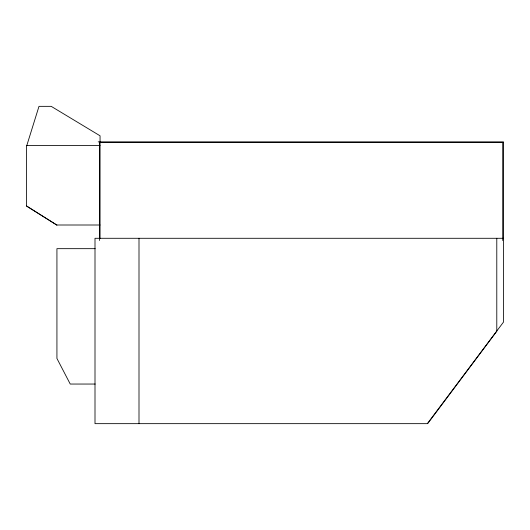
<?xml version="1.0" encoding="UTF-8"?>
<svg xmlns="http://www.w3.org/2000/svg" width="530" height="530" viewBox="0 0 530 530"><rect width="100%" height="100%" fill="white"/><g stroke="black" fill="none" stroke-linecap="round" stroke-linejoin="round"><path stroke-width="0.79" d="M427.657 423.656L496.789 331.217L496.789 238.288M98.189 141.861L503.5 141.861M100.057 142.398L503.5 142.398L503.5 322.074L427.312 423.656L95.002 423.656L95.002 238.288L503.5 238.288M26.5 145.525L100.057 145.525M56.929 225.005L100.057 225.005M95.175 248.669L56.929 248.669L56.929 358.452L70.238 384.045L95.221 384.045M26.5 205.925L56.929 225.118L26.5 206.044L26.5 146.492L38.995 106.344L51.191 106.344L100.057 135.799L100.057 238.454M502.718 142.457L502.718 240.514M138.999 238.288L138.999 423.656M99.587 142.457L99.587 240.514"/></g></svg>
